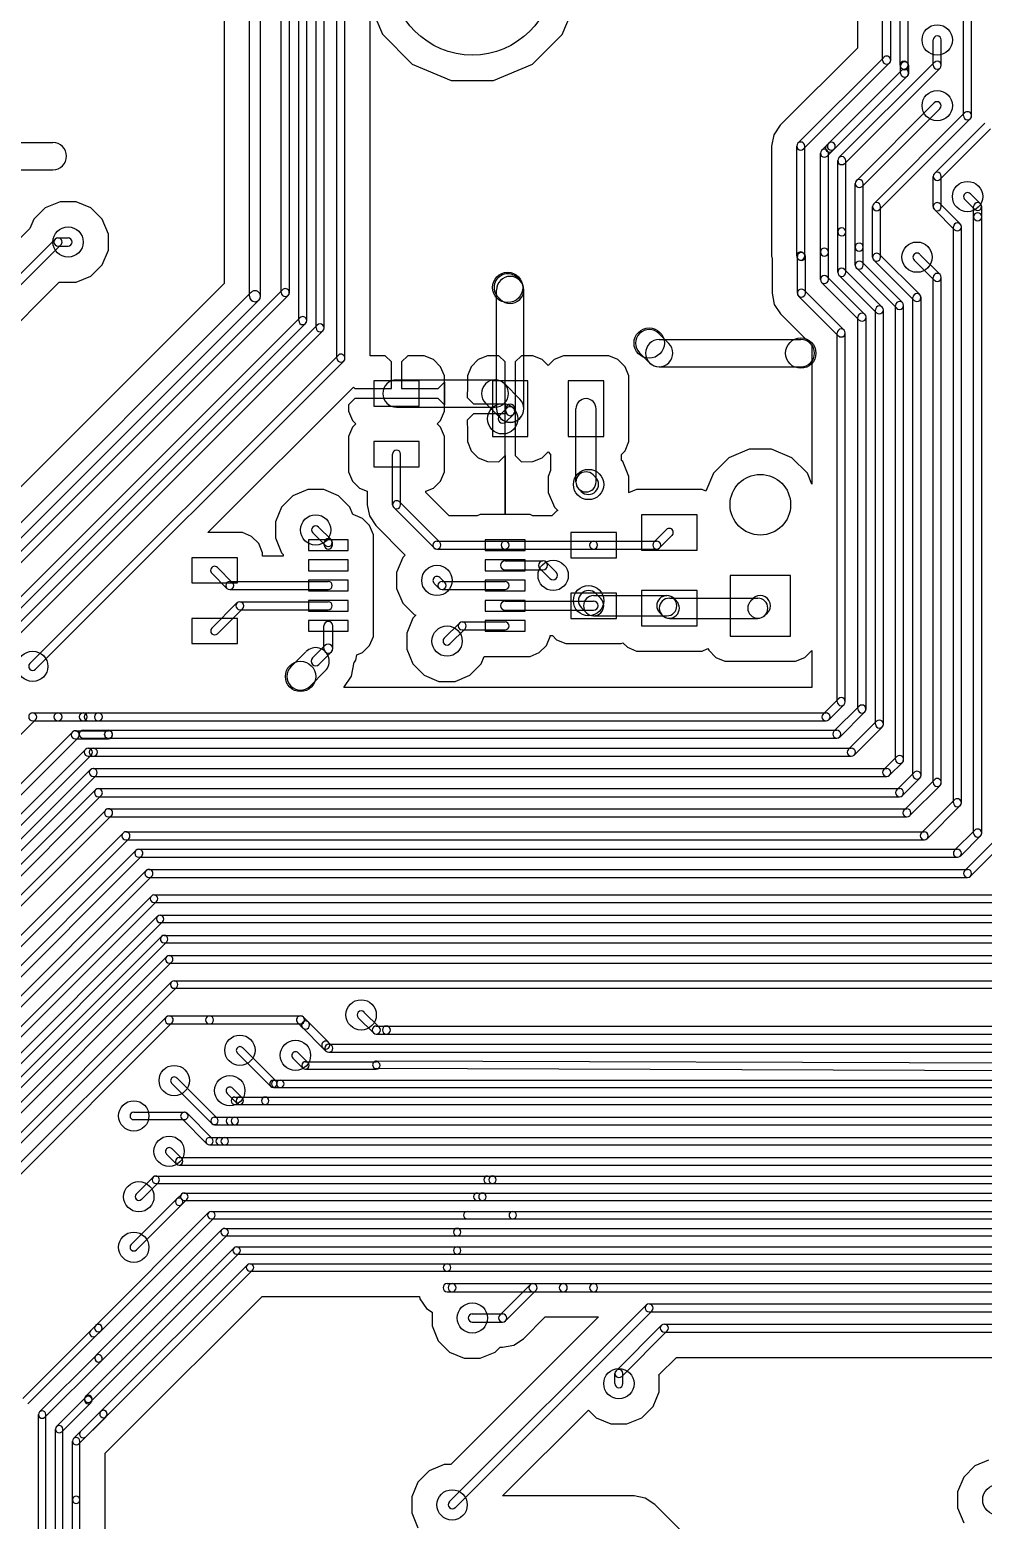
# Model space of a CAD drawing. Extents: x -29274 to 69862, y 24345 to 162744.
# Drawn here: x 921 to 10355, y 47168 to 61920 of the extents above; entities that cross this region are included whole.
import ezdxf

# ---------------------------------------------------------------- set-up
doc = ezdxf.new("R2010")
doc.units = 0
doc.layers.add('BLACK', color=1, linetype='CONTINUOUS')

msp = doc.modelspace()

# ---------------------------------------------------------------- linework, layer by layer
at = {"layer": 'BLACK'}
for p, q in [((3410, 59320), (3410, 64920)), ((3490, 59320), (3490, 64920)), ((3582, 59042), (3582, 63842)), ((3662, 59042), (3662, 63842)), ((3754, 58970), (3754, 63770)), ((3834, 58970), (3834, 63770)), ((3095, 59284), (3095, 63720)), ((3205, 59284), (3205, 63720)), ((2845, 63461), (2845, 59411)), ((2845, 63461), (2845, 59411)), ((3960, 58670), (3960, 62670)), ((4040, 58670), (4040, 62670)), ((9110, 62420), (9110, 61740)), ((9110, 62420), (9110, 61740)), ((9360, 61620), (9360, 62420)), ((9440, 61620), (9440, 62420)), ((6190, 61875), (6350, 62260)), ((6190, 61875), (6350, 62260)), ((9532, 61570), (9532, 62292)), ((9612, 61570), (9612, 62292)), ((4290, 58694), (4290, 62166)), ((4290, 62166), (4410, 61876)), ((4290, 58694), (4290, 62166)), ((4290, 62166), (4410, 61876)), ((10160, 61070), (10160, 62070)), ((10240, 61070), (10240, 62070)), ((4410, 61876), (4705, 61580)), ((4410, 61876), (4705, 61580)), ((5894, 61580), (6190, 61875)), ((5894, 61580), (6190, 61875)), ((9860, 61570), (9860, 61820)), ((9940, 61570), (9940, 61820)), ((9110, 61740), (8345, 60975)), ((9110, 61740), (8345, 60975)), ((4705, 61580), (5090, 61420)), ((4705, 61580), (5090, 61420)), ((5508, 61420), (5894, 61580)), ((5508, 61420), (5894, 61580)), ((8522, 60798), (9372, 61648)), ((8578, 60742), (9428, 61592)), ((9549, 61520), (8825, 60796)), ((9871, 61598), (8928, 60655)), ((9928, 61541), (8985, 60598)), ((9538, 61492), (9538, 61564)), ((9544, 61542), (9550, 61536)), ((9600, 61598), (9606, 61592)), ((9618, 61492), (9618, 61564)), ((5090, 61420), (5508, 61420)), ((5090, 61420), (5508, 61420)), ((9605, 61464), (8881, 60740)), ((9871, 61198), (9100, 60427)), ((9928, 61141), (9157, 60370)), ((9272, 60199), (10171, 61098)), ((8345, 60975), (8282, 60881)), ((8345, 60975), (8282, 60881)), ((9329, 60142), (10228, 61041)), ((9872, 60499), (10371, 60998)), ((9929, 60442), (10428, 60941)), ((700, 60805), (1150, 60805)), ((8282, 60881), (8260, 60770)), ((8282, 60881), (8260, 60770)), ((8824, 60795), (8756, 60727)), ((8824, 60795), (8806, 60777)), ((8260, 60770), (8260, 59682)), ((8260, 60770), (8260, 59682)), ((8510, 59682), (8510, 60770)), ((8590, 59682), (8590, 60770)), ((8744, 59720), (8744, 60698)), ((8880, 60739), (8812, 60671)), ((8824, 59720), (8824, 60698)), ((8880, 60739), (8862, 60721)), ((700, 60535), (1150, 60535)), ((8916, 59920), (8916, 60626)), ((8996, 59920), (8996, 60626)), ((9088, 59770), (9088, 60398)), ((9168, 59770), (9168, 60398)), ((9860, 60170), (9860, 60470)), ((9940, 60170), (9940, 60470)), ((1221, 60219), (1074, 60158)), ((1221, 60219), (1074, 60158)), ((1380, 60219), (1221, 60219)), ((1380, 60219), (1221, 60219)), ((1526, 60158), (1380, 60219)), ((1526, 60158), (1380, 60219)), ((10128, 59999), (9929, 60198)), ((10271, 60142), (10172, 60241)), ((10328, 60199), (10229, 60298)), ((962, 60046), (923, 59954)), ((962, 60046), (923, 59954)), ((1074, 60158), (962, 60046)), ((1074, 60158), (962, 60046)), ((1638, 60046), (1526, 60158)), ((1638, 60046), (1526, 60158)), ((1699, 59899), (1638, 60046)), ((1699, 59899), (1638, 60046)), ((9260, 59670), (9260, 60170)), ((9340, 59670), (9340, 60170)), ((10071, 59942), (9872, 60141)), ((10260, 60070), (10260, 60170)), ((10260, 53970), (10260, 60070)), ((10340, 60070), (10340, 60170)), ((10340, 53970), (10340, 60070)), ((923, 59954), (189, 59219)), ((923, 59954), (189, 59219)), ((1699, 59740), (1699, 59899)), ((1699, 59740), (1699, 59899)), ((8916, 59520), (8916, 59920)), ((8996, 59520), (8996, 59920)), ((10060, 54270), (10060, 59970)), ((10140, 54270), (10140, 59970)), ((172, 58848), (1172, 59848)), ((228, 58792), (1228, 59792)), ((1200, 59860), (1300, 59860)), ((1200, 59780), (1300, 59780)), ((9088, 59592), (9088, 59770)), ((9168, 59592), (9168, 59770)), ((1638, 59594), (1699, 59740)), ((1638, 59594), (1699, 59740)), ((8260, 59682), (8266, 59652)), ((8260, 59682), (8266, 59652)), ((8266, 59652), (8266, 59314)), ((8266, 59652), (8266, 59314)), ((8516, 59314), (8516, 59676)), ((8528, 59648), (8522, 59654)), ((8584, 59704), (8578, 59710)), ((8596, 59314), (8596, 59676)), ((8744, 59448), (8744, 59720)), ((8824, 59448), (8824, 59720)), ((9157, 59620), (9556, 59221)), ((9671, 59242), (9272, 59641)), ((9728, 59299), (9329, 59698)), ((9871, 59442), (9672, 59641)), ((9928, 59499), (9729, 59698)), ((1379, 59421), (1526, 59482)), ((1379, 59421), (1526, 59482)), ((1526, 59482), (1638, 59594)), ((1526, 59482), (1638, 59594)), ((5769, 59441), (5745, 59465)), ((8812, 59476), (9184, 59104)), ((8928, 59492), (9300, 59120)), ((8984, 59548), (9356, 59176)), ((9100, 59563), (9499, 59164)), ((9860, 54470), (9860, 59470)), ((9940, 54470), (9940, 59470)), ((-552, 55659), (3111, 59322)), ((2845, 59411), (-551, 56015)), ((2845, 59411), (-551, 56015)), ((72, 55999), (3421, 59348)), ((599, 58809), (1213, 59424)), ((599, 58809), (1213, 59424)), ((1213, 59424), (1220, 59421)), ((1213, 59424), (1220, 59421)), ((1220, 59421), (1379, 59421)), ((1220, 59421), (1379, 59421)), ((5540, 58171), (5540, 59345)), ((5810, 58171), (5810, 59345)), ((8266, 59314), (8288, 59203)), ((8266, 59314), (8288, 59203)), ((8585, 59342), (8978, 58949)), ((8756, 59420), (9128, 59048)), ((-475, 55582), (3188, 59245)), ((129, 55942), (3478, 59291)), ((5579, 59251), (5555, 59275)), ((8288, 59203), (8351, 59109)), ((8288, 59203), (8351, 59109)), ((8528, 59285), (8921, 58892)), ((9488, 54698), (9488, 59192)), ((9568, 54698), (9568, 59192)), ((9660, 54542), (9660, 59270)), ((9740, 54542), (9740, 59270)), ((372, 55848), (3594, 59070)), ((428, 55792), (3650, 59014)), ((8351, 59109), (8660, 58800)), ((8351, 59109), (8660, 58800)), ((9116, 55198), (9116, 59076)), ((9196, 55198), (9196, 59076)), ((9288, 55048), (9288, 59148)), ((9368, 55048), (9368, 59148)), ((3765, 58998), (572, 55805)), ((3822, 58941), (629, 55748)), ((7146, 58915), (7245, 58816)), ((8910, 55270), (8910, 58920)), ((8990, 55270), (8990, 58920)), ((6955, 58724), (7054, 58625)), ((7150, 58855), (8550, 58855)), ((8660, 58800), (8660, 57423)), ((8660, 58800), (8660, 57423)), ((922, 55649), (3971, 58698)), ((979, 55592), (4028, 58641)), ((4374, 58694), (4290, 58694)), ((4374, 58694), (4290, 58694)), ((4438, 58695), (4374, 58694)), ((4438, 58695), (4374, 58694)), ((4500, 58633), (4438, 58695)), ((4500, 58633), (4438, 58695)), ((4500, 58370), (4500, 58633)), ((4500, 58370), (4500, 58633)), ((4662, 58695), (4600, 58633)), ((4662, 58695), (4600, 58633)), ((4600, 58633), (4600, 58370)), ((4600, 58633), (4600, 58370)), ((4726, 58694), (4662, 58695)), ((4726, 58694), (4662, 58695)), ((4825, 58694), (4726, 58694)), ((4825, 58694), (4726, 58694)), ((4916, 58656), (4825, 58694)), ((4916, 58656), (4825, 58694)), ((4986, 58586), (4916, 58656)), ((4986, 58586), (4916, 58656)), ((5024, 58494), (4986, 58586)), ((5024, 58494), (4986, 58586)), ((5289, 58586), (5251, 58495)), ((5289, 58586), (5251, 58495)), ((5359, 58656), (5289, 58586)), ((5359, 58656), (5289, 58586)), ((5451, 58694), (5359, 58656)), ((5451, 58694), (5359, 58656)), ((5563, 58695), (5451, 58694)), ((5563, 58695), (5451, 58694)), ((5625, 58633), (5563, 58695)), ((5625, 58633), (5563, 58695)), ((5625, 58220), (5625, 58633)), ((5625, 58220), (5625, 58633)), ((5787, 58695), (5725, 58633)), ((5787, 58695), (5725, 58633)), ((5725, 58633), (5725, 58270)), ((5725, 58633), (5725, 58270)), ((5899, 58694), (5787, 58695)), ((5899, 58694), (5787, 58695)), ((5991, 58656), (5899, 58694)), ((5991, 58656), (5899, 58694)), ((6050, 58597), (5991, 58656)), ((6050, 58597), (5991, 58656)), ((6109, 58656), (6050, 58597)), ((6109, 58656), (6050, 58597)), ((6201, 58694), (6109, 58656)), ((6201, 58694), (6109, 58656)), ((6551, 58694), (6201, 58694)), ((6551, 58694), (6201, 58694)), ((6650, 58694), (6551, 58694)), ((6650, 58694), (6551, 58694)), ((6741, 58656), (6650, 58694)), ((6741, 58656), (6650, 58694)), ((6811, 58586), (6741, 58656)), ((6811, 58586), (6741, 58656)), ((6849, 58494), (6811, 58586)), ((6849, 58494), (6811, 58586)), ((7150, 58585), (8550, 58585)), ((4775, 58445), (4325, 58445)), ((4325, 58445), (4325, 58195)), ((4550, 58455), (5524, 58455)), ((4775, 58195), (4775, 58445)), ((4963, 58370), (5025, 58432)), ((4963, 58370), (5025, 58432)), ((5025, 58432), (5024, 58494)), ((5025, 58432), (5024, 58494)), ((5025, 58208), (5025, 58432)), ((5025, 58432), (5025, 58208)), ((5025, 58208), (5025, 58432)), ((5025, 58432), (5025, 58208)), ((5251, 58495), (5251, 58396)), ((5251, 58495), (5251, 58396)), ((5850, 58445), (5500, 58445)), ((5500, 58445), (5500, 57895)), ((5850, 57895), (5850, 58445)), ((6600, 58445), (6250, 58445)), ((6250, 58445), (6250, 57895)), ((6600, 57895), (6600, 58445)), ((6849, 57944), (6849, 58494)), ((6849, 57944), (6849, 58494)), ((2684, 56944), (4123, 58384)), ((2684, 56944), (4123, 58384)), ((4123, 58384), (4137, 58370)), ((4123, 58384), (4137, 58370)), ((4137, 58370), (4500, 58370)), ((4137, 58370), (4500, 58370)), ((4600, 58370), (4963, 58370)), ((4600, 58370), (4963, 58370)), ((5251, 58396), (5250, 58282)), ((5251, 58396), (5250, 58282)), ((5250, 58282), (5312, 58220)), ((5250, 58282), (5312, 58220)), ((5621, 58415), (5770, 58266)), ((4137, 58270), (4075, 58208)), ((4137, 58270), (4075, 58208)), ((4075, 58208), (4076, 58146)), ((4075, 58208), (4076, 58146)), ((4076, 58146), (4114, 58054)), ((4076, 58146), (4114, 58054)), ((4450, 58270), (4137, 58270)), ((4450, 58270), (4137, 58270)), ((4325, 58195), (4775, 58195)), ((4500, 58270), (4450, 58270)), ((4500, 58270), (4450, 58270)), ((4600, 58270), (4500, 58270)), ((4600, 58270), (4500, 58270)), ((4550, 58185), (5524, 58185)), ((4650, 58270), (4600, 58270)), ((4650, 58270), (4600, 58270)), ((4963, 58270), (4650, 58270)), ((4963, 58270), (4650, 58270)), ((5025, 58208), (4963, 58270)), ((5025, 58208), (4963, 58270)), ((4986, 58054), (5024, 58146)), ((4986, 58054), (5024, 58146)), ((5024, 58146), (5025, 58208)), ((5024, 58146), (5025, 58208)), ((5312, 58220), (5625, 58220)), ((5312, 58220), (5625, 58220)), ((5430, 58224), (5579, 58075)), ((5568, 58102), (5643, 58177)), ((5625, 58120), (5625, 58220)), ((5625, 58220), (5625, 58120)), ((5625, 58120), (5625, 58220)), ((5625, 58220), (5625, 58120)), ((5630, 58146), (5630, 58170)), ((5720, 58146), (5720, 58170)), ((5725, 58270), (5725, 58220)), ((5725, 58270), (5725, 58220)), ((5725, 58220), (5725, 58120)), ((5725, 58220), (5725, 58120)), ((6325, 57446), (6325, 58170)), ((6525, 57446), (6525, 58170)), ((4114, 57986), (4076, 57895)), ((4114, 57986), (4076, 57895)), ((4114, 58054), (4148, 58020)), ((4114, 58054), (4148, 58020)), ((4148, 58020), (4114, 57986)), ((4148, 58020), (4114, 57986)), ((4952, 58020), (4986, 58054)), ((4952, 58020), (4986, 58054)), ((4986, 57986), (4952, 58020)), ((4986, 57986), (4952, 58020)), ((5024, 57894), (4986, 57986)), ((5024, 57894), (4986, 57986)), ((5312, 58120), (5250, 58058)), ((5312, 58120), (5250, 58058)), ((5250, 58058), (5251, 57944)), ((5250, 58058), (5251, 57944)), ((5625, 58120), (5312, 58120)), ((5625, 58120), (5312, 58120)), ((5625, 57707), (5625, 58120)), ((5625, 57707), (5625, 58120)), ((5631, 58039), (5706, 58114)), ((5725, 58120), (5725, 58070)), ((5725, 58120), (5725, 58070)), ((5725, 58070), (5725, 57707)), ((5725, 58070), (5725, 57707)), ((4076, 57895), (4076, 57796)), ((4076, 57895), (4076, 57796)), ((4775, 57845), (4325, 57845)), ((4325, 57845), (4325, 57595)), ((4775, 57595), (4775, 57845)), ((5024, 57644), (5024, 57894)), ((5024, 57644), (5024, 57894)), ((5251, 57944), (5251, 57845)), ((5251, 57944), (5251, 57845)), ((5251, 57845), (5289, 57754)), ((5251, 57845), (5289, 57754)), ((5500, 57895), (5850, 57895)), ((6250, 57895), (6600, 57895)), ((6811, 57754), (6849, 57845)), ((6811, 57754), (6849, 57845)), ((6849, 57845), (6849, 57944)), ((6849, 57845), (6849, 57944)), ((4076, 57796), (4076, 57546)), ((4076, 57796), (4076, 57546)), ((4510, 57220), (4510, 57720)), ((4590, 57220), (4590, 57720)), ((5289, 57754), (5359, 57684)), ((5289, 57754), (5359, 57684)), ((5359, 57684), (5451, 57646)), ((5359, 57684), (5451, 57646)), ((5563, 57645), (5625, 57707)), ((5563, 57645), (5625, 57707)), ((5625, 57122), (5625, 57707)), ((5625, 57707), (5625, 57122)), ((5625, 57122), (5625, 57707)), ((5625, 57707), (5625, 57122)), ((5725, 57707), (5787, 57645)), ((5725, 57707), (5787, 57645)), ((5899, 57646), (5991, 57684)), ((5899, 57646), (5991, 57684)), ((5991, 57684), (6050, 57743)), ((5991, 57684), (6050, 57743)), ((6050, 57743), (6075, 57718)), ((6050, 57743), (6075, 57718)), ((6075, 57718), (6075, 57558)), ((6075, 57718), (6075, 57558)), ((6775, 57718), (6811, 57754)), ((6775, 57718), (6811, 57754)), ((6775, 57659), (6775, 57718)), ((6775, 57659), (6775, 57718)), ((7839, 57685), (7685, 57531)), ((7839, 57685), (7685, 57531)), ((8041, 57769), (7839, 57685)), ((8041, 57769), (7839, 57685)), ((8259, 57769), (8041, 57769)), ((8259, 57769), (8041, 57769)), ((8461, 57685), (8259, 57769)), ((8461, 57685), (8259, 57769)), ((8615, 57531), (8461, 57685)), ((8615, 57531), (8461, 57685)), ((4076, 57546), (4114, 57454)), ((4076, 57546), (4114, 57454)), ((4325, 57595), (4775, 57595)), ((4986, 57454), (5024, 57545)), ((4986, 57454), (5024, 57545)), ((5024, 57545), (5024, 57644)), ((5024, 57545), (5024, 57644)), ((5451, 57646), (5563, 57645)), ((5451, 57646), (5563, 57645)), ((5787, 57645), (5899, 57646)), ((5787, 57645), (5899, 57646)), ((6075, 57558), (6051, 57500)), ((6075, 57558), (6051, 57500)), ((6788, 57646), (6775, 57659)), ((6788, 57646), (6775, 57659)), ((6849, 57499), (6788, 57646)), ((6849, 57499), (6788, 57646)), ((4114, 57454), (4184, 57384)), ((4114, 57454), (4184, 57384)), ((4916, 57384), (4986, 57454)), ((4916, 57384), (4986, 57454)), ((6051, 57500), (6051, 57341)), ((6051, 57500), (6051, 57341)), ((6496, 57516), (6520, 57492)), ((6849, 57340), (6849, 57499)), ((6849, 57340), (6849, 57499)), ((7685, 57531), (7611, 57354)), ((7685, 57531), (7611, 57354)), ((8660, 57423), (8615, 57531)), ((8660, 57423), (8615, 57531)), ((3524, 57308), (3412, 57196)), ((3524, 57308), (3412, 57196)), ((3671, 57369), (3524, 57308)), ((3671, 57369), (3524, 57308)), ((3830, 57369), (3671, 57369)), ((3830, 57369), (3671, 57369)), ((3976, 57308), (3830, 57369)), ((3976, 57308), (3830, 57369)), ((4088, 57196), (3976, 57308)), ((4088, 57196), (3976, 57308)), ((4184, 57384), (4260, 57353)), ((4184, 57384), (4260, 57353)), ((4260, 57353), (4260, 57220)), ((4260, 57353), (4260, 57220)), ((4978, 56849), (4579, 57248)), ((4840, 57353), (4916, 57384)), ((4840, 57353), (4916, 57384)), ((4840, 57341), (4840, 57353)), ((4840, 57341), (4840, 57353)), ((5070, 57110), (4840, 57341)), ((5070, 57110), (4840, 57341)), ((6051, 57341), (6112, 57194)), ((6051, 57341), (6112, 57194)), ((6354, 57374), (6378, 57350)), ((6926, 57369), (6847, 57337)), ((6926, 57369), (6847, 57337)), ((6847, 57337), (6849, 57340)), ((6847, 57337), (6849, 57340)), ((7476, 57369), (6926, 57369)), ((7476, 57369), (6926, 57369)), ((7575, 57369), (7476, 57369)), ((7575, 57369), (7476, 57369)), ((7611, 57354), (7575, 57369)), ((7611, 57354), (7575, 57369)), ((3412, 57196), (3351, 57050)), ((3412, 57196), (3351, 57050)), ((4118, 57122), (4088, 57196)), ((4118, 57122), (4088, 57196)), ((4122, 57122), (4118, 57122)), ((4122, 57122), (4118, 57122)), ((4213, 57084), (4122, 57122)), ((4213, 57084), (4122, 57122)), ((4260, 57220), (4282, 57109)), ((4260, 57220), (4282, 57109)), ((4282, 57109), (4345, 57015)), ((4282, 57109), (4345, 57015)), ((4921, 56792), (4522, 57191)), ((5349, 57110), (5070, 57110)), ((5349, 57110), (5070, 57110)), ((5379, 57122), (5349, 57110)), ((5379, 57122), (5349, 57110)), ((5625, 57122), (5379, 57122)), ((5625, 57122), (5379, 57122)), ((5773, 57122), (5625, 57122)), ((5773, 57122), (5625, 57122)), ((5872, 57122), (5773, 57122)), ((5872, 57122), (5773, 57122)), ((5900, 57110), (5872, 57122)), ((5900, 57110), (5872, 57122)), ((6088, 57110), (5900, 57110)), ((6088, 57110), (5900, 57110)), ((6134, 57156), (6088, 57110)), ((6134, 57156), (6088, 57110)), ((6112, 57194), (6145, 57161)), ((6112, 57194), (6145, 57161)), ((6145, 57161), (6134, 57156)), ((6145, 57161), (6134, 57156)), ((7525, 57120), (6975, 57120)), ((6975, 57120), (6975, 56770)), ((7525, 56770), (7525, 57120)), ((2926, 56944), (2684, 56944)), ((2926, 56944), (2684, 56944)), ((3025, 56944), (2926, 56944)), ((3025, 56944), (2926, 56944)), ((3116, 56906), (3025, 56944)), ((3116, 56906), (3025, 56944)), ((3351, 57050), (3351, 56891)), ((3351, 57050), (3351, 56891)), ((3778, 56999), (3903, 56874)), ((4283, 57014), (4213, 57084)), ((4283, 57014), (4213, 57084)), ((4321, 56922), (4283, 57014)), ((4321, 56922), (4283, 57014)), ((4345, 57015), (4637, 56722)), ((4345, 57015), (4637, 56722)), ((6725, 56945), (6275, 56945)), ((6275, 56945), (6275, 56695)), ((6725, 56695), (6725, 56945)), ((7096, 56849), (7221, 56974)), ((3186, 56836), (3116, 56906)), ((3186, 56836), (3116, 56906)), ((3224, 56744), (3186, 56836)), ((3224, 56744), (3186, 56836)), ((3351, 56891), (3412, 56744)), ((3351, 56891), (3412, 56744)), ((4072, 56873), (3678, 56873)), ((3678, 56873), (3678, 56767)), ((3721, 56942), (3846, 56817)), ((3835, 56821), (3835, 56845)), ((3915, 56821), (3915, 56845)), ((4072, 56767), (4072, 56873)), ((4321, 56816), (4321, 56922)), ((4321, 56816), (4321, 56922)), ((4321, 56722), (4321, 56816)), ((4321, 56722), (4321, 56816)), ((4950, 56860), (5624, 56860)), ((5822, 56873), (5428, 56873)), ((5428, 56873), (5428, 56767)), ((5625, 56860), (6499, 56860)), ((5822, 56767), (5822, 56873)), ((6500, 56860), (7124, 56860)), ((7153, 56792), (7278, 56917)), ((2975, 56695), (2525, 56695)), ((2525, 56695), (2525, 56445)), ((2975, 56445), (2975, 56695)), ((3224, 56710), (3224, 56744)), ((3224, 56710), (3224, 56744)), ((3429, 56710), (3224, 56710)), ((3429, 56710), (3224, 56710)), ((3412, 56744), (3429, 56727)), ((3412, 56744), (3429, 56727)), ((3429, 56727), (3429, 56723)), ((3429, 56727), (3429, 56723)), ((3429, 56723), (3429, 56718)), ((3429, 56723), (3429, 56718)), ((3429, 56718), (3429, 56710)), ((3429, 56718), (3429, 56710)), ((3678, 56767), (4072, 56767)), ((4072, 56673), (3678, 56673)), ((3678, 56673), (3678, 56567)), ((4072, 56567), (4072, 56673)), ((4321, 56717), (4321, 56722)), ((4321, 56717), (4321, 56722)), ((4321, 56616), (4321, 56717)), ((4321, 56616), (4321, 56717)), ((4612, 56696), (4551, 56550)), ((4612, 56696), (4551, 56550)), ((4637, 56722), (4612, 56696)), ((4637, 56722), (4612, 56696)), ((4950, 56780), (5624, 56780)), ((5428, 56767), (5822, 56767)), ((5822, 56673), (5428, 56673)), ((5428, 56673), (5428, 56567)), ((5625, 56780), (6499, 56780)), ((5625, 56665), (5999, 56665)), ((5822, 56567), (5822, 56673)), ((6032, 56651), (6131, 56552)), ((6275, 56695), (6725, 56695)), ((6500, 56780), (7124, 56780)), ((6975, 56770), (7525, 56770)), ((2872, 56392), (2722, 56542)), ((2928, 56448), (2778, 56598)), ((3678, 56567), (4072, 56567)), ((4321, 56522), (4321, 56616)), ((4321, 56522), (4321, 56616)), ((4321, 56517), (4321, 56522)), ((4321, 56517), (4321, 56522)), ((4321, 56416), (4321, 56517)), ((4321, 56416), (4321, 56517)), ((4551, 56550), (4551, 56391)), ((4551, 56550), (4551, 56391)), ((5428, 56567), (5822, 56567)), ((5625, 56575), (5999, 56575)), ((5969, 56588), (6068, 56489)), ((8450, 56520), (7850, 56520)), ((7850, 56520), (7850, 55920)), ((8450, 55920), (8450, 56520)), ((2525, 56445), (2975, 56445)), ((2900, 56460), (3874, 56460)), ((2900, 56380), (3874, 56380)), ((4072, 56473), (3678, 56473)), ((3678, 56473), (3678, 56367)), ((3678, 56367), (4072, 56367)), ((4072, 56367), (4072, 56473)), ((4321, 56322), (4321, 56416)), ((4321, 56322), (4321, 56416)), ((4551, 56391), (4612, 56244)), ((4551, 56391), (4612, 56244)), ((4971, 56392), (4922, 56441)), ((5028, 56449), (4979, 56498)), ((5000, 56460), (5624, 56460)), ((5000, 56380), (5624, 56380)), ((5822, 56473), (5428, 56473)), ((5428, 56473), (5428, 56367)), ((5428, 56367), (5822, 56367)), ((5822, 56367), (5822, 56473)), ((7525, 56370), (6975, 56370)), ((6975, 56370), (6975, 56020)), ((7525, 56020), (7525, 56370)), ((2971, 56248), (2722, 55999)), ((3000, 56260), (3874, 56260)), ((4072, 56273), (3678, 56273)), ((3678, 56273), (3678, 56167)), ((4072, 56167), (4072, 56273)), ((4321, 56317), (4321, 56322)), ((4321, 56317), (4321, 56322)), ((4321, 56216), (4321, 56317)), ((4321, 56216), (4321, 56317)), ((4321, 56122), (4321, 56216)), ((4321, 56122), (4321, 56216)), ((4612, 56244), (4724, 56132)), ((4612, 56244), (4724, 56132)), ((5822, 56273), (5428, 56273)), ((5428, 56273), (5428, 56167)), ((5625, 56265), (6499, 56265)), ((5822, 56167), (5822, 56273)), ((6725, 56345), (6275, 56345)), ((6275, 56345), (6275, 56095)), ((6500, 56320), (7224, 56320)), ((6521, 56340), (6570, 56291)), ((6725, 56095), (6725, 56345)), ((7250, 56295), (8124, 56295)), ((7296, 56291), (7320, 56267)), ((8054, 56267), (8078, 56291)), ((2975, 56095), (2525, 56095)), ((2525, 56095), (2525, 55845)), ((3028, 56191), (2779, 55942)), ((2975, 55845), (2975, 56095)), ((3000, 56180), (3874, 56180)), ((3678, 56167), (4072, 56167)), ((4072, 56073), (3678, 56073)), ((3678, 56073), (3678, 55967)), ((4072, 55967), (4072, 56073)), ((4321, 56117), (4321, 56122)), ((4321, 56117), (4321, 56122)), ((4321, 56016), (4321, 56117)), ((4321, 56016), (4321, 56117)), ((4712, 56096), (4651, 55950)), ((4712, 56096), (4651, 55950)), ((4740, 56125), (4712, 56096)), ((4740, 56125), (4712, 56096)), ((4724, 56132), (4740, 56125)), ((4724, 56132), (4740, 56125)), ((5200, 56060), (5624, 56060)), ((5428, 56167), (5822, 56167)), ((5822, 56073), (5428, 56073)), ((5428, 56073), (5428, 55967)), ((5625, 56175), (6499, 56175)), ((5822, 55967), (5822, 56073)), ((6275, 56095), (6725, 56095)), ((6380, 56199), (6429, 56150)), ((6500, 56120), (7224, 56120)), ((7154, 56149), (7178, 56125)), ((7250, 56095), (8124, 56095)), ((8196, 56125), (8220, 56149)), ((3678, 55967), (4072, 55967)), ((3830, 55796), (3830, 56020)), ((3920, 55796), (3920, 56020)), ((4283, 55826), (4321, 55917)), ((4283, 55826), (4321, 55917)), ((4321, 55917), (4321, 56016)), ((4321, 55917), (4321, 56016)), ((4651, 55950), (4651, 55791)), ((4651, 55950), (4651, 55791)), ((5172, 56048), (5022, 55898)), ((5228, 55992), (5078, 55842)), ((5200, 55980), (5624, 55980)), ((5428, 55967), (5822, 55967)), ((6033, 55826), (6071, 55917)), ((6033, 55826), (6071, 55917)), ((6071, 55917), (6071, 55925)), ((6071, 55925), (6093, 55925)), ((6071, 55917), (6071, 55925)), ((6071, 55925), (6093, 55925)), ((6093, 55925), (6134, 55884)), ((6093, 55925), (6134, 55884)), ((6975, 56020), (7525, 56020)), ((7850, 55920), (8450, 55920)), ((2525, 55845), (2975, 55845)), ((3505, 55616), (3654, 55765)), ((3842, 55827), (3718, 55703)), ((3906, 55763), (3782, 55639)), ((4213, 55756), (4283, 55826)), ((4213, 55756), (4283, 55826)), ((4651, 55791), (4712, 55644)), ((4651, 55791), (4712, 55644)), ((5963, 55756), (6033, 55826)), ((5963, 55756), (6033, 55826)), ((6134, 55884), (6225, 55846)), ((6134, 55884), (6225, 55846)), ((6225, 55846), (6324, 55846)), ((6225, 55846), (6324, 55846)), ((6324, 55846), (6774, 55846)), ((6324, 55846), (6774, 55846)), ((6774, 55846), (6790, 55853)), ((6774, 55846), (6790, 55853)), ((6790, 55853), (6834, 55809)), ((6790, 55853), (6834, 55809)), ((6834, 55809), (6925, 55771)), ((6834, 55809), (6925, 55771)), ((6925, 55771), (7024, 55771)), ((6925, 55771), (7024, 55771)), ((7024, 55771), (7574, 55771)), ((7024, 55771), (7574, 55771)), ((7574, 55771), (7632, 55796)), ((7574, 55771), (7632, 55796)), ((7632, 55796), (7639, 55779)), ((7632, 55796), (7639, 55779)), ((7639, 55779), (7709, 55709)), ((7639, 55779), (7709, 55709)), ((8591, 55709), (8660, 55778)), ((8591, 55709), (8660, 55778)), ((8660, 55778), (8660, 55410)), ((8660, 55778), (8660, 55410)), ((4106, 55522), (4132, 55660)), ((4106, 55522), (4132, 55660)), ((4132, 55660), (4133, 55661)), ((4132, 55660), (4133, 55661)), ((4133, 55661), (4147, 55681)), ((4133, 55661), (4147, 55681)), ((4147, 55681), (4148, 55682)), ((4147, 55681), (4148, 55682)), ((4148, 55682), (4157, 55734)), ((4148, 55682), (4157, 55734)), ((4157, 55734), (4213, 55756)), ((4157, 55734), (4213, 55756)), ((4712, 55644), (4824, 55532)), ((4712, 55644), (4824, 55532)), ((5276, 55532), (5388, 55644)), ((5276, 55532), (5388, 55644)), ((5388, 55644), (5418, 55718)), ((5388, 55644), (5418, 55718)), ((5418, 55718), (5477, 55718)), ((5418, 55718), (5477, 55718)), ((5477, 55718), (5871, 55718)), ((5477, 55718), (5871, 55718)), ((5871, 55718), (5963, 55756)), ((5871, 55718), (5963, 55756)), ((7709, 55709), (7800, 55671)), ((7709, 55709), (7800, 55671)), ((7800, 55671), (7899, 55671)), ((7800, 55671), (7899, 55671)), ((7899, 55671), (8499, 55671)), ((7899, 55671), (8499, 55671)), ((8499, 55671), (8591, 55709)), ((8499, 55671), (8591, 55709)), ((3696, 55425), (3845, 55574)), ((4030, 55410), (4106, 55522)), ((4030, 55410), (4106, 55522)), ((4824, 55532), (4970, 55471)), ((4824, 55532), (4970, 55471)), ((4970, 55471), (5129, 55471)), ((4970, 55471), (5129, 55471)), ((5129, 55471), (5276, 55532)), ((5129, 55471), (5276, 55532)), ((8660, 55410), (4030, 55410)), ((8660, 55410), (4030, 55410)), ((8922, 55298), (8772, 55148)), ((8978, 55242), (8828, 55092)), ((9127, 55226), (8878, 54977)), ((978, 55091), (-71, 54042)), ((950, 55160), (1200, 55160)), ((950, 55080), (1200, 55080)), ((1200, 55160), (1450, 55160)), ((1200, 55080), (1450, 55080)), ((1450, 55160), (1600, 55160)), ((1450, 55080), (1600, 55080)), ((1500, 55160), (1600, 55160)), ((1500, 55080), (1600, 55080)), ((1600, 55160), (8800, 55160)), ((1600, 55080), (8800, 55080)), ((9184, 55169), (8935, 54920)), ((9299, 55076), (9022, 54799)), ((-81, 53546), (1343, 54970)), ((-25, 53490), (1399, 54914)), ((1372, 54982), (1700, 54982)), ((1372, 54902), (1700, 54902)), ((1450, 54988), (1700, 54988)), ((1450, 54908), (1700, 54908)), ((1660, 54942), (1660, 54948)), ((1700, 54988), (8906, 54988)), ((1700, 54908), (8906, 54908)), ((1740, 54942), (1740, 54948)), ((9356, 55019), (9079, 54742)), ((1472, 54798), (22, 53348)), ((1528, 54742), (78, 53292)), ((1500, 54810), (1550, 54810)), ((1500, 54730), (1550, 54730)), ((1550, 54810), (9050, 54810)), ((1550, 54730), (9050, 54730)), ((1521, 54598), (-1428, 51649)), ((1550, 54610), (9400, 54610)), ((9499, 54726), (9372, 54599)), ((9556, 54669), (9429, 54542)), ((1578, 54541), (-1371, 51592)), ((1550, 54530), (9400, 54530)), ((9500, 54399), (9671, 54570)), ((9557, 54342), (9728, 54513)), ((9572, 54198), (9872, 54498)), ((9628, 54142), (9928, 54442)), ((-1228, 51599), (1571, 54398)), ((-1171, 51542), (1628, 54341)), ((1600, 54410), (9528, 54410)), ((1600, 54330), (9528, 54330)), ((9744, 53971), (10071, 54298)), ((-1028, 51498), (1672, 54198)), ((-972, 51442), (1728, 54142)), ((1700, 54210), (9600, 54210)), ((9801, 53914), (10128, 54241)), ((1700, 54130), (9600, 54130)), ((10072, 53799), (10271, 53998)), ((10172, 53599), (10571, 53998)), ((-842, 51284), (1844, 53970)), ((-786, 51228), (1900, 53914)), ((1872, 53982), (9772, 53982)), ((1872, 53902), (9772, 53902)), ((10129, 53742), (10328, 53941)), ((10229, 53542), (10628, 53941)), ((-670, 51156), (1972, 53798)), ((-614, 51100), (2028, 53742)), ((2000, 53810), (10100, 53810)), ((2000, 53730), (10100, 53730)), ((-498, 51028), (2072, 53598)), ((2100, 53610), (10200, 53610)), ((-442, 50972), (2128, 53542)), ((2100, 53530), (10200, 53530)), ((2124, 53346), (-326, 50896)), ((2176, 53294), (-274, 50844)), ((2150, 53357), (10732, 53357)), ((2150, 53283), (10732, 53283)), ((2185, 53146), (-126, 50835)), ((2212, 53157), (10800, 53157)), ((2238, 53093), (-73, 50782)), ((2212, 53083), (10800, 53083)), ((2224, 52946), (74, 50796)), ((2276, 52894), (126, 50744)), ((2250, 52957), (11000, 52957)), ((2250, 52883), (11000, 52883)), ((274, 50746), (2274, 52746)), ((326, 50694), (2326, 52694)), ((2300, 52757), (11150, 52757)), ((2300, 52683), (11150, 52683)), ((2324, 52496), (474, 50646)), ((2376, 52444), (526, 50594)), ((2350, 52507), (10950, 52507)), ((2350, 52433), (10950, 52433)), ((672, 50549), (2271, 52148)), ((729, 50492), (2328, 52091)), ((2300, 52160), (2700, 52160)), ((2300, 52080), (2700, 52080)), ((2700, 52160), (3600, 52160)), ((2700, 52080), (3600, 52080)), ((3621, 52042), (3572, 52091)), ((3678, 52099), (3629, 52148)), ((3878, 51899), (3679, 52098)), ((4172, 52142), (4322, 51992)), ((4228, 52198), (4378, 52048)), ((3821, 51842), (3622, 52041)), ((4350, 52060), (4450, 52060)), ((4350, 51980), (4450, 51980)), ((4450, 52060), (11650, 52060)), ((4450, 51980), (11650, 51980)), ((3305, 51462), (2974, 51793)), ((3358, 51515), (3027, 51846)), ((3676, 51697), (3577, 51796)), ((3852, 51812), (3822, 51842)), ((3908, 51868), (3878, 51898)), ((3880, 51880), (11880, 51880)), ((3880, 51800), (11880, 51800)), ((3623, 51644), (3524, 51743)), ((3650, 51707), (4350, 51707)), ((3650, 51633), (4350, 51633)), ((11936, 51687), (4350, 51713)), ((11936, 51613), (4350, 51639)), ((2723, 51094), (2324, 51493)), ((2776, 51147), (2377, 51546)), ((3332, 51525), (3400, 51525)), ((3350, 51525), (3400, 51525)), ((3400, 51525), (12050, 51525)), ((2973, 51294), (2874, 51393)), ((3026, 51347), (2927, 51446)), ((2950, 51357), (3250, 51357)), ((3000, 51357), (3250, 51357)), ((3250, 51357), (12150, 51357)), ((3332, 51451), (3400, 51451)), ((3350, 51451), (3400, 51451)), ((3400, 51451), (12050, 51451)), ((1950, 51207), (2450, 51207)), ((2726, 50947), (2477, 51196)), ((2950, 51283), (3250, 51283)), ((3000, 51283), (3250, 51283)), ((3250, 51283), (12150, 51283)), ((1950, 51133), (2450, 51133)), ((2673, 50894), (2424, 51143)), ((2750, 51157), (2950, 51157)), ((2750, 51083), (2950, 51083)), ((2900, 51157), (2950, 51157)), ((2900, 51083), (2950, 51083)), ((2950, 51157), (12212, 51157)), ((2950, 51083), (12212, 51083)), ((2700, 50957), (2850, 50957)), ((2800, 50957), (2850, 50957)), ((2850, 50957), (12250, 50957)), ((2373, 50694), (2274, 50793)), ((2426, 50747), (2327, 50846)), ((2400, 50757), (12312, 50757)), ((2700, 50883), (2850, 50883)), ((2800, 50883), (2850, 50883)), ((2850, 50883), (12250, 50883)), ((2400, 50683), (12312, 50683)), ((1974, 50397), (2141, 50564)), ((2027, 50344), (2194, 50511)), ((2168, 50575), (5500, 50575)), ((2168, 50501), (5500, 50501)), ((5450, 50575), (5500, 50575)), ((5450, 50501), (5500, 50501)), ((5500, 50575), (12368, 50575)), ((5500, 50501), (12368, 50501)), ((1924, 49896), (2374, 50346)), ((2374, 50346), (2424, 50396)), ((2426, 50294), (2476, 50344)), ((2450, 50407), (5400, 50407)), ((2450, 50333), (5400, 50333)), ((5350, 50407), (5400, 50407)), ((5350, 50333), (5400, 50333)), ((5400, 50407), (12500, 50407)), ((5400, 50333), (12500, 50333)), ((2691, 50214), (1574, 49097)), ((2744, 50161), (1627, 49044)), ((1976, 49844), (2426, 50294)), ((2718, 50225), (5700, 50225)), ((5250, 50225), (5700, 50225)), ((5700, 50225), (12592, 50225)), ((2823, 50046), (1574, 48797)), ((2718, 50151), (5700, 50151)), ((2850, 50057), (5150, 50057)), ((5150, 50057), (12662, 50057)), ((5250, 50151), (5700, 50151)), ((5700, 50151), (12592, 50151)), ((2942, 49864), (1474, 48396)), ((2876, 49993), (1627, 48744)), ((2850, 49983), (5150, 49983)), ((2968, 49875), (5150, 49875)), ((5150, 49983), (12662, 49983)), ((5150, 49875), (12400, 49875)), ((2994, 49812), (1526, 48344)), ((2968, 49801), (5150, 49801)), ((5150, 49801), (12400, 49801)), ((3074, 49696), (1624, 48246)), ((3126, 49644), (1676, 48194)), ((3100, 49707), (5050, 49707)), ((3100, 49633), (5050, 49633)), ((5050, 49707), (12800, 49707)), ((5050, 49633), (12800, 49633)), ((5050, 49510), (5100, 49510)), ((5050, 49430), (5100, 49430)), ((5100, 49510), (6500, 49510)), ((5100, 49430), (6500, 49430)), ((5572, 49198), (5872, 49498)), ((5628, 49142), (5928, 49442)), ((5900, 49510), (6200, 49510)), ((5900, 49430), (6200, 49430)), ((6200, 49510), (6500, 49510)), ((6200, 49430), (6500, 49430)), ((6500, 49510), (12900, 49510)), ((6500, 49430), (12900, 49430)), ((1853, 48017), (3219, 49383)), ((1853, 48017), (3219, 49383)), ((3219, 49383), (4777, 49383)), ((3219, 49383), (4777, 49383)), ((4777, 49383), (4782, 49359)), ((4777, 49383), (4782, 49359)), ((4782, 49359), (4845, 49265)), ((4782, 49359), (4845, 49265)), ((7021, 49298), (5072, 47349)), ((7050, 49310), (13000, 49310)), ((4845, 49265), (4901, 49228)), ((4845, 49265), (4901, 49228)), ((4901, 49228), (4901, 49091)), ((4901, 49228), (4901, 49091)), ((6549, 49180), (5088, 47719)), ((6549, 49180), (5088, 47719)), ((7078, 49241), (5129, 47292)), ((5300, 49210), (5600, 49210)), ((5300, 49130), (5600, 49130)), ((5805, 48965), (6020, 49180)), ((5805, 48965), (6020, 49180)), ((6020, 49180), (6200, 49180)), ((6020, 49180), (6200, 49180)), ((6200, 49180), (6500, 49180)), ((6200, 49180), (6500, 49180)), ((6500, 49180), (6549, 49180)), ((6500, 49180), (6549, 49180)), ((7050, 49230), (13000, 49230)), ((851, 48373), (1573, 49095)), ((903, 48321), (1625, 49043)), ((1574, 49096), (1524, 49046)), ((1626, 49044), (1576, 48994)), ((4901, 49091), (4962, 48944)), ((4901, 49091), (4962, 48944)), ((7172, 49098), (6722, 48648)), ((7228, 49042), (6778, 48592)), ((7200, 49110), (13100, 49110)), ((7200, 49030), (13100, 49030)), ((4962, 48944), (5074, 48832)), ((4962, 48944), (5074, 48832)), ((5074, 48832), (5220, 48771)), ((5074, 48832), (5220, 48771)), ((5379, 48771), (5526, 48832)), ((5379, 48771), (5526, 48832)), ((5526, 48832), (5574, 48880)), ((5526, 48832), (5574, 48880)), ((5574, 48880), (5600, 48880)), ((5574, 48880), (5600, 48880)), ((5600, 48880), (5711, 48902)), ((5600, 48880), (5711, 48902)), ((5711, 48902), (5805, 48965)), ((5711, 48902), (5805, 48965)), ((1018, 48240), (1574, 48796)), ((1070, 48188), (1626, 48744)), ((5220, 48771), (5379, 48771)), ((5220, 48771), (5379, 48771)), ((7146, 48607), (7320, 48780)), ((7146, 48607), (7320, 48780)), ((7320, 48780), (11213, 48780)), ((7320, 48780), (11213, 48780)), ((6710, 48520), (6710, 48620)), ((6790, 48520), (6790, 48620)), ((7149, 48599), (7146, 48607)), ((7149, 48599), (7146, 48607)), ((7149, 48440), (7149, 48599)), ((7149, 48440), (7149, 48599)), ((7088, 48294), (7149, 48440)), ((7088, 48294), (7149, 48440)), ((1473, 48384), (1186, 48097)), ((1526, 48331), (1239, 48044)), ((1354, 47977), (1623, 48246)), ((1624, 48246), (1424, 48046)), ((1463, 48358), (1463, 48370)), ((1537, 48358), (1537, 48370)), ((5600, 47410), (6448, 48258)), ((5600, 47410), (6448, 48258)), ((6448, 48258), (6524, 48182)), ((6448, 48258), (6524, 48182)), ((6976, 48182), (7088, 48294)), ((6976, 48182), (7088, 48294)), ((1007, 41020), (1007, 48214)), ((1081, 41020), (1081, 48214)), ((1407, 47924), (1676, 48193)), ((1676, 48194), (1476, 47994)), ((6524, 48182), (6670, 48121)), ((6524, 48182), (6670, 48121)), ((6670, 48121), (6829, 48121)), ((6670, 48121), (6829, 48121)), ((6829, 48121), (6976, 48182)), ((6829, 48121), (6976, 48182)), ((1175, 40980), (1175, 48070)), ((1249, 40980), (1249, 48070)), ((1343, 47370), (1343, 47950)), ((1417, 47370), (1417, 47950)), ((1667, 47831), (1852, 48016)), ((1667, 47831), (1852, 48016)), ((1852, 48016), (1852, 48017)), ((1852, 48017), (1853, 48017)), ((1852, 48016), (1852, 48017)), ((1852, 48017), (1853, 48017)), ((1667, 47370), (1667, 47831)), ((1667, 47370), (1667, 47831)), ((4874, 47658), (4762, 47546)), ((4874, 47658), (4762, 47546)), ((5021, 47719), (4874, 47658)), ((5021, 47719), (4874, 47658)), ((5088, 47719), (5021, 47719)), ((5088, 47719), (5021, 47719)), ((10274, 47708), (10162, 47596)), ((10274, 47708), (10162, 47596)), ((10406, 47763), (10274, 47708)), ((10406, 47763), (10274, 47708)), ((4762, 47546), (4701, 47400)), ((4762, 47546), (4701, 47400)), ((10162, 47596), (10101, 47450)), ((10162, 47596), (10101, 47450)), ((1343, 46170), (1343, 47370)), ((1417, 46170), (1417, 47370)), ((1667, 46170), (1667, 47370)), ((1667, 46170), (1667, 47370)), ((4701, 47400), (4701, 47241)), ((4701, 47400), (4701, 47241)), ((6850, 47410), (5600, 47410)), ((6850, 47410), (5600, 47410)), ((6900, 47410), (6850, 47410)), ((6900, 47410), (6850, 47410)), ((7011, 47388), (6900, 47410)), ((7011, 47388), (6900, 47410)), ((7105, 47325), (7011, 47388)), ((7105, 47325), (7011, 47388)), ((10101, 47450), (10101, 47291)), ((10101, 47450), (10101, 47291)), ((4701, 47241), (4762, 47094)), ((4701, 47241), (4762, 47094)), ((7620, 46810), (7105, 47325)), ((7620, 46810), (7105, 47325)), ((10101, 47291), (10162, 47144)), ((10101, 47291), (10162, 47144))]:
    msp.add_line(p, q, dxfattribs=at)
for centre, radius in [((5300, 62470), 800), ((9900, 61820), 150), ((9900, 61170), 150), ((10200, 60270), 150), ((1300, 59820), 150), ((9700, 59670), 150), ((5650, 59370), 150), ((7050, 58820), 150), ((8550, 58720), 150), ((5600, 58070), 150), ((6450, 57420), 150), ((8150, 57220), 300), ((3750, 56970), 150), ((6100, 56520), 150), ((4950, 56470), 150), ((6450, 56270), 150), ((5050, 55870), 150), ((950, 55620), 150), ((3600, 55520), 150), ((4200, 52170), 150), ((3000, 51820), 150), ((3550, 51770), 150), ((2350, 51520), 150), ((2900, 51420), 150), ((1950, 51170), 150), ((2300, 50820), 150), ((2000, 50370), 150), ((1950, 49870), 150), ((5300, 49170), 150), ((6750, 48520), 150), ((10500, 47370), 150), ((5100, 47320), 150)]:
    msp.add_circle(centre, radius, dxfattribs=at)
for centre, radius, start, end in [((9900, 61820), 40, 360, 540), ((9400, 61620), 40, 180, 360), ((9400, 61620), 40, 315, 495), ((9572, 61570), 40, 45, 225), ((9572, 61570), 40, 180, 360), ((9578, 61564), 40, 360, 540), ((9577, 61492), 40, -45, 135), ((9578, 61564), 40, 225, 405), ((9900, 61570), 40, 180, 360), ((9900, 61570), 40, -45, 135), ((9578, 61492), 40, 180, 360), ((9899, 61169), 40, -45, 135), ((10200, 61070), 40, 315, 495), ((10200, 61070), 40, 180, 360), ((1150, 60670), 135, 270, 450), ((8550, 60770), 40, 360, 540), ((8550, 60770), 40, 135, 315), ((8853, 60768), 40, 135, 315), ((8852, 60767), 40, -45, 135), ((8852, 60767), 40, -45, 135), ((8784, 60698), 40, 360, 540), ((8784, 60699), 40, 135, 315), ((8834, 60749), 40, 135, 315), ((8956, 60626), 40, 360, 540), ((8956, 60626), 40, 135, 315), ((9900, 60470), 40, 360, 540), ((9900, 60470), 40, 135, 315), ((9128, 60398), 40, 360, 540), ((9129, 60399), 40, 135, 315), ((9300, 60170), 40, 360, 540), ((9300, 60170), 40, 135, 315), ((9900, 60170), 40, 405, 585), ((10201, 60269), 40, 405, 585), ((10300, 60170), 40, 360, 540), ((10299, 60171), 40, 225, 405), ((9900, 60170), 40, 180, 360), ((10300, 60070), 40, 360, 540), ((10300, 60070), 40, 180, 360), ((8956, 59920), 40, 360, 540), ((8956, 59920), 40, 180, 360), ((10100, 59970), 40, 360, 540), ((10100, 59970), 40, 225, 405), ((1200, 59820), 40, 90, 270), ((1200, 59820), 40, 315, 495), ((1300, 59820), 40, 270, 450), ((8784, 59720), 40, 360, 540), ((9128, 59770), 40, 360, 540), ((9128, 59770), 40, 180, 360), ((8550, 59682), 40, 405, 585), ((8550, 59682), 40, 180, 360), ((8556, 59676), 40, 360, 540), ((8556, 59676), 40, 225, 405), ((8784, 59720), 40, 180, 360), ((9129, 59591), 40, 45, 225), ((9300, 59670), 40, 180, 360), ((9301, 59669), 40, 405, 585), ((9700, 59670), 40, 405, 585), ((5650, 59370), 135, 405, 585), ((5675, 59345), 135, 360, 540), ((8784, 59448), 40, 45, 225), ((8956, 59520), 40, 45, 225), ((8956, 59520), 40, 180, 360), ((9128, 59592), 40, 180, 360), ((9900, 59470), 40, 360, 540), ((9900, 59470), 40, 225, 405), ((3149, 59283), 55, 315, 495), ((3450, 59320), 40, 180, 360), ((3449, 59319), 40, 315, 495), ((5674, 59346), 135, 225, 405), ((8556, 59314), 40, 45, 225), ((8556, 59314), 40, 180, 360), ((8784, 59448), 40, 180, 360), ((9700, 59270), 40, 360, 540), ((3150, 59284), 55, 180, 360), ((9328, 59148), 40, 360, 540), ((9328, 59148), 40, 225, 405), ((9528, 59192), 40, 360, 540), ((9527, 59193), 40, 225, 405), ((9699, 59271), 40, 225, 405), ((3622, 59042), 40, 180, 360), ((3622, 59042), 40, 315, 495), ((3794, 58970), 40, -45, 135), ((9156, 59076), 40, 360, 540), ((9156, 59076), 40, 225, 405), ((3794, 58970), 40, 180, 360), ((7051, 58819), 135, 45, 225), ((8950, 58920), 40, 360, 540), ((8950, 58920), 40, 225, 405), ((7150, 58720), 135, 90, 270), ((7149, 58721), 135, 225, 405), ((8550, 58720), 135, 270, 450), ((4000, 58670), 40, 180, 360), ((4000, 58670), 40, 315, 495), ((4550, 58320), 135, 90, 270), ((5525, 58320), 135, 45, 225), ((5524, 58320), 135, 270, 450), ((5675, 58171), 135, 180, 360), ((5675, 58170), 135, 225, 405), ((5675, 58170), 45, 360, 540), ((5675, 58146), 45, 180, 360), ((5674, 58145), 45, 315, 495), ((6425, 58170), 100, 360, 540), ((5600, 58071), 45, 135, 315), ((4550, 57720), 40, 360, 540), ((6425, 57445), 100, 45, 225), ((6425, 57446), 100, 180, 360), ((6449, 57421), 100, 225, 405), ((4551, 57219), 40, 405, 585), ((4550, 57220), 40, 180, 360), ((3750, 56970), 40, 45, 225), ((7249, 56945), 40, 315, 495), ((3875, 56845), 40, 360, 540), ((3875, 56821), 40, 180, 360), ((3874, 56846), 40, 225, 405), ((4950, 56820), 40, 90, 270), ((4949, 56821), 40, 225, 405), ((5625, 56820), 40, 90, 270), ((5624, 56820), 40, 270, 450), ((6500, 56820), 40, 90, 270), ((6499, 56820), 40, 270, 450), ((7125, 56821), 40, 135, 315), ((7124, 56820), 40, 270, 450), ((5625, 56620), 45, 90, 270), ((6001, 56619), 45, 45, 225), ((5999, 56620), 45, 270, 450), ((2750, 56570), 40, 405, 585), ((4950, 56470), 40, 405, 585), ((6099, 56521), 45, 225, 405), ((2900, 56420), 40, 90, 270), ((2900, 56420), 40, 225, 405), ((3874, 56420), 40, 270, 450), ((5000, 56420), 40, 90, 270), ((5000, 56420), 40, 225, 405), ((5624, 56420), 40, 270, 450), ((6450, 56270), 100, 45, 225), ((3000, 56220), 40, 90, 270), ((2999, 56219), 40, -45, 135), ((3874, 56220), 40, 270, 450), ((5625, 56220), 45, 90, 270), ((6500, 56220), 100, 90, 270), ((6500, 56220), 100, 225, 405), ((6499, 56220), 45, 270, 450), ((7225, 56220), 100, 45, 225), ((7250, 56195), 100, 90, 270), ((7249, 56196), 100, 225, 405), ((7224, 56220), 100, 270, 450), ((8125, 56196), 100, 135, 315), ((8149, 56220), 100, 315, 495), ((8124, 56195), 100, 270, 450), ((3875, 56020), 45, 360, 540), ((5200, 56020), 40, 90, 270), ((5200, 56020), 40, -45, 135), ((5624, 56020), 40, 270, 450), ((2751, 55971), 40, 135, 315), ((3750, 55670), 135, 315, 495), ((3875, 55796), 45, 180, 360), ((3874, 55795), 45, -45, 135), ((5050, 55870), 40, 135, 315), ((950, 55620), 40, 135, 315), ((3600, 55520), 135, 135, 315), ((3750, 55671), 45, 135, 315), ((8950, 55270), 40, 180, 360), ((8950, 55270), 40, -45, 135), ((9156, 55198), 40, 180, 360), ((9155, 55197), 40, -45, 135), ((950, 55120), 40, 90, 270), ((950, 55120), 40, -45, 135), ((1200, 55120), 40, 90, 270), ((1200, 55120), 40, 270, 450), ((1450, 55120), 40, 90, 270), ((1450, 55120), 40, 270, 450), ((1500, 55120), 40, 90, 270), ((1600, 55120), 40, 90, 270), ((1600, 55120), 40, 270, 450), ((1600, 55120), 40, 270, 450), ((8800, 55120), 40, 135, 315), ((8800, 55120), 40, 270, 450), ((9328, 55048), 40, 180, 360), ((9328, 55048), 40, -45, 135), ((1372, 54942), 40, 90, 270), ((1371, 54942), 40, 315, 495), ((1450, 54948), 40, 90, 270), ((1700, 54948), 40, 360, 540), ((1700, 54948), 40, 90, 270), ((1700, 54942), 40, 180, 360), ((1700, 54948), 40, 270, 450), ((1700, 54942), 40, 270, 450), ((8907, 54949), 40, 135, 315), ((8906, 54948), 40, 270, 450), ((1500, 54770), 40, 90, 270), ((1500, 54770), 40, -45, 135), ((1550, 54770), 40, 90, 270), ((1550, 54770), 40, 270, 450), ((9050, 54770), 40, 135, 315), ((9050, 54770), 40, 270, 450), ((9528, 54698), 40, -45, 135), ((1550, 54570), 40, 90, 270), ((1549, 54569), 40, -45, 135), ((9400, 54570), 40, 135, 315), ((9400, 54570), 40, 270, 450), ((9528, 54698), 40, 180, 360), ((9700, 54542), 40, 180, 360), ((9700, 54542), 40, 315, 495), ((9900, 54470), 40, 180, 360), ((9900, 54470), 40, 315, 495), ((1600, 54370), 40, 90, 270), ((1599, 54369), 40, 315, 495), ((9528, 54370), 40, 135, 315), ((9528, 54370), 40, 270, 450), ((10099, 54269), 40, 315, 495), ((1700, 54170), 40, 90, 270), ((1700, 54170), 40, 315, 495), ((9600, 54170), 40, 135, 315), ((9600, 54170), 40, 270, 450), ((10100, 54270), 40, 180, 360), ((10300, 53970), 40, 315, 495), ((1872, 53942), 40, 90, 270), ((1872, 53942), 40, 315, 495), ((9773, 53943), 40, 135, 315), ((9772, 53942), 40, 270, 450), ((10300, 53970), 40, 180, 360), ((2000, 53770), 40, 90, 270), ((2000, 53770), 40, 315, 495), ((10100, 53770), 40, 135, 315), ((10100, 53770), 40, 270, 450), ((2100, 53570), 40, 90, 270), ((2100, 53570), 40, 315, 495), ((10201, 53571), 40, 135, 315), ((10200, 53570), 40, 270, 450), ((2150, 53320), 37, 90, 270), ((2150, 53320), 37, -45, 135), ((2212, 53120), 37, 90, 270), ((2211, 53119), 37, -45, 135), ((2250, 52920), 37, 90, 270), ((2250, 52920), 37, -45, 135), ((2300, 52720), 37, 90, 270), ((2300, 52720), 37, 315, 495), ((2350, 52470), 37, 90, 270), ((2350, 52470), 37, -45, 135), ((2300, 52120), 40, 90, 270), ((2300, 52120), 40, 315, 495), ((2700, 52120), 40, 90, 270), ((2700, 52120), 40, 270, 450), ((3600, 52120), 40, 405, 585), ((3600, 52120), 40, 270, 450), ((3650, 52070), 40, 405, 585), ((3650, 52070), 40, 225, 405), ((4200, 52170), 40, 45, 225), ((4350, 52020), 40, 90, 270), ((4350, 52020), 40, 225, 405), ((4450, 52020), 40, 90, 270), ((4450, 52020), 40, 270, 450), ((3001, 51819), 37, 405, 585), ((3551, 51769), 37, 405, 585), ((3850, 51870), 40, 405, 585), ((3850, 51870), 40, 225, 405), ((3880, 51840), 40, 90, 270), ((3880, 51840), 40, 225, 405), ((3650, 51670), 37, 90, 270), ((3649, 51671), 37, 225, 405), ((4350, 51676), 37, 449, 629), ((4350, 51670), 37, 270, 450), ((2351, 51519), 37, 405, 585), ((3332, 51488), 37, 90, 270), ((3331, 51489), 37, 225, 405), ((3350, 51488), 37, 90, 270), ((3400, 51488), 37, 90, 270), ((3400, 51488), 37, 270, 450), ((3400, 51488), 37, 270, 450), ((2901, 51419), 37, 405, 585), ((2950, 51320), 37, 90, 270), ((3000, 51320), 37, 90, 270), ((2999, 51321), 37, 225, 405), ((3250, 51320), 37, 90, 270), ((3250, 51320), 37, 270, 450), ((3250, 51320), 37, 270, 450), ((1950, 51170), 37, 90, 270), ((2451, 51169), 37, 405, 585), ((2450, 51170), 37, 270, 450), ((2750, 51120), 37, 90, 270), ((2749, 51121), 37, 225, 405), ((2900, 51120), 37, 90, 270), ((2950, 51120), 37, 90, 270), ((2950, 51120), 37, 270, 450), ((2950, 51120), 37, 270, 450), ((2700, 50920), 37, 90, 270), ((2699, 50921), 37, 225, 405), ((2800, 50920), 37, 90, 270), ((2850, 50920), 37, 90, 270), ((2850, 50920), 37, 270, 450), ((2850, 50920), 37, 270, 450), ((2301, 50819), 37, 405, 585), ((2400, 50720), 37, 90, 270), ((2399, 50721), 37, 225, 405), ((2168, 50538), 37, 90, 270), ((2167, 50537), 37, 315, 495), ((5450, 50538), 37, 90, 270), ((5500, 50538), 37, 90, 270), ((5500, 50538), 37, 270, 450), ((5500, 50538), 37, 270, 450), ((2001, 50371), 37, 135, 315), ((2400, 50320), 37, 135, 315), ((2400, 50320), 37, 315, 495), ((2450, 50370), 37, 90, 270), ((2450, 50370), 37, 315, 495), ((5350, 50370), 37, 90, 270), ((5400, 50370), 37, 90, 270), ((5400, 50370), 37, 270, 450), ((5400, 50370), 37, 270, 450), ((2718, 50188), 37, 90, 270), ((2718, 50188), 37, -45, 135), ((5250, 50188), 37, 90, 270), ((5700, 50188), 37, 90, 270), ((5700, 50188), 37, 270, 450), ((5700, 50188), 37, 270, 450), ((2850, 50020), 37, 90, 270), ((2849, 50019), 37, -45, 135), ((5150, 50020), 37, 90, 270), ((5150, 50020), 37, 270, 450), ((1950, 49870), 37, 135, 315), ((2968, 49838), 37, 90, 270), ((2968, 49838), 37, -45, 135), ((5150, 49838), 37, 90, 270), ((5150, 49838), 37, 270, 450), ((3100, 49670), 37, 90, 270), ((3100, 49670), 37, -45, 135), ((5050, 49670), 37, 90, 270), ((5050, 49670), 37, 270, 450), ((5050, 49470), 40, 90, 270), ((5100, 49470), 40, 90, 270), ((5100, 49470), 40, 270, 450), ((5900, 49470), 40, 90, 270), ((5900, 49470), 40, 315, 495), ((6200, 49470), 40, 90, 270), ((6200, 49470), 40, 270, 450), ((6500, 49470), 40, 90, 270), ((6500, 49470), 40, 270, 450), ((6500, 49470), 40, 270, 450), ((7050, 49270), 40, 90, 270), ((7049, 49269), 40, -45, 135), ((5300, 49170), 40, 90, 270), ((5600, 49170), 40, 135, 315), ((5600, 49170), 40, 270, 450), ((1550, 49020), 37, 135, 315), ((1600, 49070), 37, 135, 315), ((1599, 49069), 37, 315, 495), ((1600, 49070), 37, -45, 135), ((7200, 49070), 40, 90, 270), ((7200, 49070), 40, -45, 135), ((1601, 48771), 37, 135, 315), ((1600, 48770), 37, 315, 495), ((6750, 48620), 40, 360, 540), ((6750, 48620), 40, 135, 315), ((1500, 48370), 37, 360, 540), ((1500, 48370), 37, 135, 315), ((1500, 48358), 37, -45, 135), ((6750, 48520), 40, 180, 360), ((1044, 48214), 37, 360, 540), ((1044, 48214), 37, 135, 315), ((1500, 48358), 37, 180, 360), ((1650, 48220), 37, 135, 315), ((1649, 48219), 37, 315, 495), ((1650, 48220), 37, -45, 135), ((1212, 48070), 37, 360, 540), ((1212, 48070), 37, 135, 315), ((1380, 47950), 37, 360, 540), ((1381, 47951), 37, 135, 315), ((1450, 48020), 37, 135, 315), ((1380, 47370), 37, 360, 540), ((1380, 47370), 37, 180, 360), ((5101, 47321), 40, 135, 315)]:
    msp.add_arc(centre, radius, start, end, dxfattribs=at)

doc.saveas('drawing.dxf')
